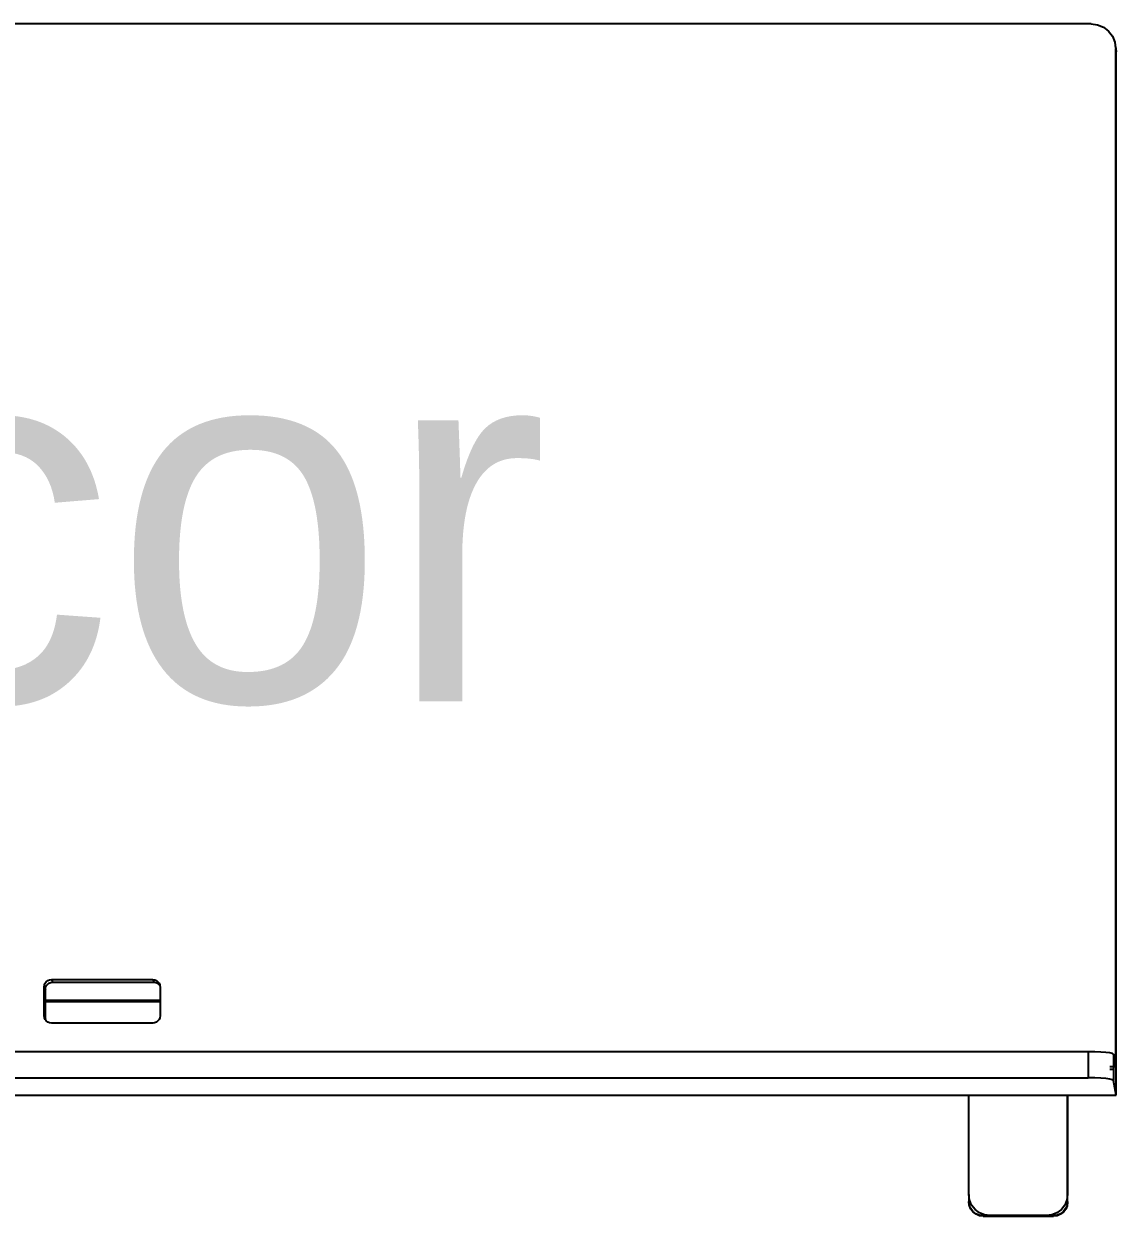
# Model space of a CAD drawing. Extents: x -4.2 to 4.2, y -5.7 to 5.7.
# Drawn here: x -1.013 to -0.416, y 2.2 to 2.852 of the extents above; entities that cross this region are included whole.
import ezdxf

# ---------------------------------------------------------------- set-up
doc = ezdxf.new("R2010")
doc.units = 0
doc.layers.get('0').update_dxf_attribs({"linetype": 'CONTINUOUS'})

msp = doc.modelspace()

# ---------------------------------------------------------------- linework, layer by layer
for p, q in [((-0.42925, 2.85213), (-1.3782, 2.85213)), ((-0.42925, 2.85213), (-0.42576, 2.85167)), ((-0.42576, 2.85167), (-0.42252, 2.85033)), ((-0.42252, 2.85033), (-0.41973, 2.84819)), ((-0.41973, 2.84819), (-0.41759, 2.8454)), ((-0.41759, 2.8454), (-0.41624, 2.84214)), ((-0.41624, 2.84214), (-0.41602, 2.84046)), ((-0.41602, 2.84046), (-0.41598, 2.84037)), ((-0.41598, 2.84037), (-0.41578, 2.83865)), ((-0.41578, 2.28207), (-0.41578, 2.83865)), ((-0.41578, 2.83865), (-0.41552, 2.83688)), ((-0.41552, 2.28065), (-0.41552, 2.83688)), ((-1.00152, 2.32664), (-1.00113, 2.3276)), ((-1.00113, 2.3276), (-1.0005, 2.32842)), ((-1.0005, 2.32842), (-0.99968, 2.32904)), ((-0.99987, 2.32697), (-0.99906, 2.32759)), ((-0.99968, 2.32904), (-0.99872, 2.32944)), ((-0.99906, 2.32759), (-0.9981, 2.32799)), ((-0.99872, 2.32944), (-0.9977, 2.32957)), ((-0.9981, 2.32799), (-0.99708, 2.32812)), ((-0.9977, 2.32957), (-0.94228, 2.32957)), ((-0.9977, 2.32957), (-0.99708, 2.32812)), ((-0.99708, 2.32812), (-0.94169, 2.32812)), ((-0.94228, 2.32957), (-0.94125, 2.32944)), ((-0.94228, 2.32957), (-0.94169, 2.32812)), ((-0.94169, 2.32812), (-0.94067, 2.32799)), ((-0.94125, 2.32944), (-0.9403, 2.32904)), ((-0.94067, 2.32799), (-0.93971, 2.32759)), ((-0.9403, 2.32904), (-0.93948, 2.32842)), ((-0.93971, 2.32759), (-0.93889, 2.32697)), ((-0.93948, 2.32842), (-0.93885, 2.3276)), ((-0.93885, 2.3276), (-0.93846, 2.32666)), ((-1.00166, 2.32562), (-1.00152, 2.32664)), ((-1.00166, 2.30978), (-1.00166, 2.32562)), ((-1.00166, 2.32562), (-1.00103, 2.32417)), ((-1.00103, 2.32417), (-1.0009, 2.32519)), ((-1.00103, 2.31814), (-1.00103, 2.32417)), ((-1.0009, 2.32519), (-1.0005, 2.32615)), ((-1.0005, 2.32615), (-0.99987, 2.32697)), ((-0.93889, 2.32697), (-0.93842, 2.32635)), ((-0.93846, 2.32666), (-0.93842, 2.32635)), ((-0.93842, 2.32635), (-0.93833, 2.32563)), ((-0.93833, 2.32563), (-0.93833, 2.31814)), ((-0.93833, 2.31814), (-1.00103, 2.31814)), ((-1.00103, 2.31806), (-1.00103, 2.31814)), ((-1.00103, 2.31806), (-0.93833, 2.31806)), ((-1.00103, 2.31745), (-1.00103, 2.31806)), ((-0.93833, 2.31745), (-1.00103, 2.31745)), ((-1.00103, 2.30834), (-1.00103, 2.31745)), ((-0.93833, 2.31814), (-0.93833, 2.31806)), ((-0.93833, 2.31806), (-0.93833, 2.31745)), ((-0.93833, 2.31745), (-0.93833, 2.3098)), ((-1.00152, 2.30876), (-1.00166, 2.30978)), ((-1.00166, 2.30978), (-1.00103, 2.30834)), ((-1.00113, 2.30782), (-1.00152, 2.30876)), ((-1.00093, 2.30755), (-1.00113, 2.30782)), ((-1.00093, 2.30755), (-1.00103, 2.30834)), ((-0.93886, 2.30782), (-0.93949, 2.307)), ((-0.93846, 2.30877), (-0.93886, 2.30782)), ((-0.93833, 2.3098), (-0.93846, 2.30877)), ((-1.0005, 2.307), (-1.00093, 2.30755)), ((-0.99968, 2.30637), (-1.0005, 2.307)), ((-0.99873, 2.30597), (-0.99968, 2.30637)), ((-0.99771, 2.30584), (-0.99873, 2.30597)), ((-0.94228, 2.30584), (-0.99771, 2.30584)), ((-0.94126, 2.30597), (-0.94228, 2.30584)), ((-0.94031, 2.30637), (-0.94126, 2.30597)), ((-0.93949, 2.307), (-0.94031, 2.30637)), ((-0.43076, 2.29016), (-1.51609, 2.29016)), ((-0.42726, 2.29011), (-0.43076, 2.29016)), ((-0.43076, 2.29016), (-0.43076, 2.27586)), ((-0.42398, 2.28998), (-0.42726, 2.29011)), ((-0.42114, 2.28976), (-0.42398, 2.28998)), ((-0.41894, 2.28948), (-0.42114, 2.28976)), ((-0.41753, 2.28916), (-0.41894, 2.28948)), ((-0.41701, 2.28881), (-0.41753, 2.28916)), ((-0.41701, 2.28881), (-0.41701, 2.27451)), ((-0.41578, 2.28207), (-0.41701, 2.28881)), ((-0.41894, 2.28207), (-0.41753, 2.28207)), ((-0.41552, 2.28065), (-0.41578, 2.28207)), ((-1.51609, 2.27586), (-0.43076, 2.27586)), ((-0.42726, 2.27581), (-0.43076, 2.27586)), ((-0.42398, 2.27568), (-0.42726, 2.27581)), ((-0.42114, 2.27546), (-0.42398, 2.27568)), ((-0.41894, 2.27518), (-0.42114, 2.27546)), ((-0.41894, 2.28065), (-0.41753, 2.28065)), ((-0.41753, 2.27486), (-0.41894, 2.27518)), ((-0.41552, 2.26641), (-0.41552, 2.28065)), ((-0.41701, 2.27451), (-0.41753, 2.27486)), ((-0.41552, 2.26641), (-0.41701, 2.27451)), ((-1.38329, 2.26641), (-0.49608, 2.26641)), ((-0.49608, 2.21212), (-0.49608, 2.26641)), ((-0.49608, 2.26641), (-0.4421, 2.26641)), ((-0.4421, 2.26641), (-0.4421, 2.21212)), ((-0.4421, 2.26641), (-0.44204, 2.26641)), ((-0.44204, 2.21182), (-0.44204, 2.26641)), ((-0.44204, 2.26641), (-0.41552, 2.26641)), ((-0.49569, 2.20913), (-0.49608, 2.21212)), ((-0.49608, 2.21212), (-0.49608, 2.20827)), ((-0.4421, 2.21212), (-0.4425, 2.20913)), ((-0.44204, 2.21182), (-0.4421, 2.21212)), ((-0.4421, 2.21137), (-0.4421, 2.21212)), ((-0.4421, 2.21137), (-0.44204, 2.21182)), ((-0.4421, 2.20827), (-0.4421, 2.21137)), ((-0.44204, 2.20797), (-0.44204, 2.21182)), ((-0.49582, 2.20627), (-0.49608, 2.20827)), ((-0.49505, 2.20441), (-0.49582, 2.20627)), ((-0.49582, 2.20627), (-0.49575, 2.20597)), ((-0.49498, 2.20411), (-0.49575, 2.20597)), ((-0.49453, 2.20634), (-0.49569, 2.20913)), ((-0.49382, 2.20281), (-0.49505, 2.20441)), ((-0.49376, 2.20252), (-0.49498, 2.20411)), ((-0.4927, 2.20394), (-0.49453, 2.20634)), ((-0.4903, 2.2021), (-0.4927, 2.20394)), ((-0.44549, 2.20394), (-0.44789, 2.2021)), ((-0.44365, 2.20634), (-0.44549, 2.20394)), ((-0.44314, 2.20441), (-0.44436, 2.20281)), ((-0.44308, 2.20411), (-0.4443, 2.20252)), ((-0.4425, 2.20913), (-0.44365, 2.20634)), ((-0.44237, 2.20627), (-0.44314, 2.20441)), ((-0.44231, 2.20597), (-0.44308, 2.20411)), ((-0.4421, 2.20827), (-0.44237, 2.20627)), ((-0.44204, 2.20797), (-0.44231, 2.20597)), ((-0.4421, 2.20827), (-0.44204, 2.20797)), ((-0.49223, 2.20159), (-0.49382, 2.20281)), ((-0.49216, 2.20129), (-0.49376, 2.20252)), ((-0.49037, 2.20082), (-0.49223, 2.20159)), ((-0.4903, 2.20052), (-0.49216, 2.20129)), ((-0.48837, 2.20056), (-0.49037, 2.20082)), ((-0.48751, 2.20095), (-0.4903, 2.2021)), ((-0.48831, 2.20026), (-0.4903, 2.20052)), ((-0.48837, 2.20056), (-0.48831, 2.20026)), ((-0.48837, 2.20056), (-0.48452, 2.20056)), ((-0.48831, 2.20026), (-0.48445, 2.20026)), ((-0.48452, 2.20056), (-0.48751, 2.20095)), ((-0.45367, 2.20056), (-0.48452, 2.20056)), ((-0.48452, 2.20056), (-0.48445, 2.20026)), ((-0.48445, 2.20026), (-0.45361, 2.20026)), ((-0.45068, 2.20095), (-0.45367, 2.20056)), ((-0.45367, 2.20056), (-0.45361, 2.20026)), ((-0.45367, 2.20056), (-0.44981, 2.20056)), ((-0.45361, 2.20026), (-0.44975, 2.20026)), ((-0.44789, 2.2021), (-0.45068, 2.20095)), ((-0.44782, 2.20082), (-0.44981, 2.20056)), ((-0.44981, 2.20056), (-0.44975, 2.20026)), ((-0.44776, 2.20052), (-0.44975, 2.20026)), ((-0.44596, 2.20159), (-0.44782, 2.20082)), ((-0.4459, 2.20129), (-0.44776, 2.20052)), ((-0.44436, 2.20281), (-0.44596, 2.20159)), ((-0.4443, 2.20252), (-0.4459, 2.20129))]:
    msp.add_line(p, q)

# ---------------------------------------------------------------- texts
msp.add_text('Nacor', height=0.2).set_placement((-1.43946, 2.48171))

doc.saveas('drawing.dxf')
